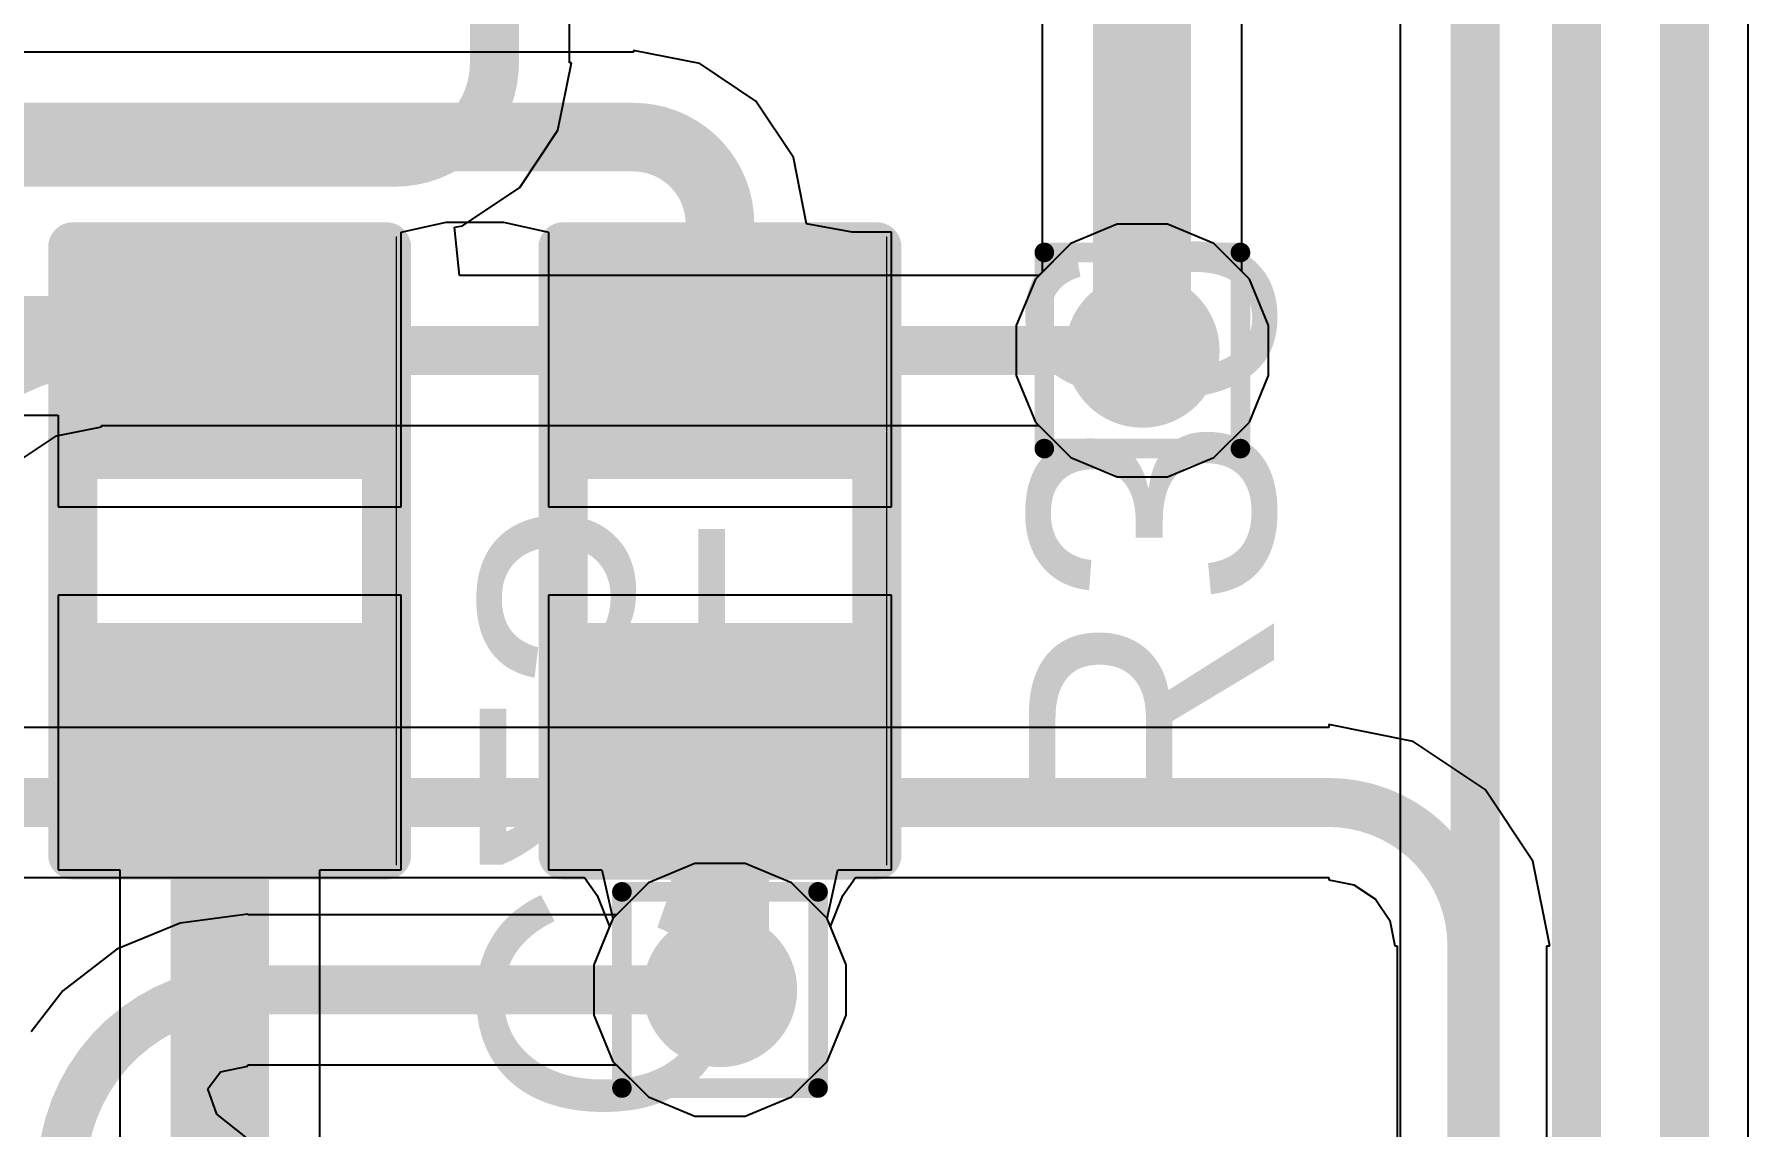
# Model space of a CAD drawing. Header units: inches. Extents: x -12 to 5355, y -7 to 5366.
# Drawn here: x 30.431 to 34.869, y 36.117 to 38.946 of the extents above; entities that cross this region are included whole.
import ezdxf

# ---------------------------------------------------------------- set-up
doc = ezdxf.new("R2010")
doc.units = ezdxf.units.IN
for name, color, linetype in [('BOTTOM LAYER', 5, 'Continuous'), ('Bottom Overlay', 54, 'Continuous'), ('Drill Drawing', 1, 'Continuous'), ('GROUND1', 16, 'Continuous'), ('GROUND2', 156, 'Continuous'), ('POWER', 76, 'Continuous'), ('SIGNAL', 90, 'Continuous'), ('TOP LAYER', 1, 'Continuous'), ('Top Overlay', 2, 'Continuous'), ('Top Paste', 8, 'Continuous'), ('Top Solder', 216, 'Continuous'), ('Via Holes', 16, 'Continuous')]:
    doc.layers.add(name, color=color, linetype=linetype)
doc.styles.add('Arial', font='', dxfattribs={"height": 0.2})
doc.styles.get('Arial').set_extended_font_data('Arial')

# ---------------------------------------------------------------- blocks, each defined once
blk = doc.blocks.new('R___0402_26')
at = {"layer": 'TOP LAYER'}
for points in [[(-0.6985, -0.3175), (-0.6985, 0.3175), (-0.2413, 0.3175), (-0.2413, -0.3175)], [(0.2413, -0.3175), (0.2413, 0.3175), (0.6985, 0.3175), (0.6985, -0.3175)]]:
    blk.add_hatch(color=1, dxfattribs=at).paths.add_polyline_path(points)
at = {"layer": 'Top Paste'}
for points in [[(-0.6985, -0.3175), (-0.6985, 0.3175), (-0.2413, 0.3175), (-0.2413, -0.3175)], [(0.2413, -0.3175), (0.2413, 0.3175), (0.6985, 0.3175), (0.6985, -0.3175)]]:
    blk.add_hatch(color=8, dxfattribs=at).paths.add_polyline_path(points)
at = {"layer": 'Top Solder'}
for points in [[(-0.7535, -0.3725), (-0.7535, 0.3725), (-0.1863, 0.3725), (-0.1863, -0.3725)], [(0.1863, -0.3725), (0.1863, 0.3725), (0.7535, 0.3725), (0.7535, -0.3725)]]:
    blk.add_hatch(color=216, dxfattribs=at).paths.add_polyline_path(points)
at = {"layer": 'Top Overlay'}
for points in [[(-0.7874, 0.4064, 0.127, 0.127, 0), (-0.7874, -0.4064, 0.127, 0.127, 0)], [(-0.7874, 0.4064, 0.127, 0.127, 0), (0.7874, 0.4064, 0.127, 0.127, 0)], [(0.7874, 0.4064, 0.127, 0.127, 0), (0.7874, -0.4064, 0.127, 0.127, 0)], [(-0.7874, -0.4064, 0.127, 0.127, 0), (0.7874, -0.4064, 0.127, 0.127, 0)], [(-0.8128, -0.4318, 0.00323, 0.00323, 0), (0.8128, -0.4318, 0.00323, 0.00323, 0)]]:
    blk.add_lwpolyline(points, format="xyseb", dxfattribs=at)
for points in [[(-0.8191, 0.4064, 0.0635, 0.0635, 1), (-0.7556, 0.4064, 0.0635, 0.0635, 1)], [(-0.8191, 0.4064, 0.0635, 0.0635, 1), (-0.7556, 0.4064, 0.0635, 0.0635, 1)], [(0.7556, 0.4064, 0.0635, 0.0635, 1), (0.8191, 0.4064, 0.0635, 0.0635, 1)], [(0.7556, 0.4064, 0.0635, 0.0635, 1), (0.8191, 0.4064, 0.0635, 0.0635, 1)], [(-0.8191, -0.4064, 0.0635, 0.0635, 1), (-0.7556, -0.4064, 0.0635, 0.0635, 1)], [(-0.8191, -0.4064, 0.0635, 0.0635, 1), (-0.7556, -0.4064, 0.0635, 0.0635, 1)], [(0.7556, -0.4064, 0.0635, 0.0635, 1), (0.8191, -0.4064, 0.0635, 0.0635, 1)], [(0.7556, -0.4064, 0.0635, 0.0635, 1), (0.8191, -0.4064, 0.0635, 0.0635, 1)], [(-0.8136, -0.4318, 0.00161, 0.00161, 1), (-0.812, -0.4318, 0.00161, 0.00161, 1)], [(0.812, -0.4318, 0.00161, 0.00161, 1), (0.8136, -0.4318, 0.00161, 0.00161, 1)]]:
    blk.add_lwpolyline(points, format="xyseb", close=True, dxfattribs=at)
blk = doc.blocks.new('R___0402_71')
at = {"layer": 'TOP LAYER'}
for points in [[(-0.6985, -0.3175), (-0.6985, 0.3175), (-0.2413, 0.3175), (-0.2413, -0.3175)], [(0.2413, -0.3175), (0.2413, 0.3175), (0.6985, 0.3175), (0.6985, -0.3175)]]:
    blk.add_hatch(color=1, dxfattribs=at).paths.add_polyline_path(points)
at = {"layer": 'Top Paste'}
for points in [[(-0.6985, -0.3175), (-0.6985, 0.3175), (-0.2413, 0.3175), (-0.2413, -0.3175)], [(0.2413, -0.3175), (0.2413, 0.3175), (0.6985, 0.3175), (0.6985, -0.3175)]]:
    blk.add_hatch(color=8, dxfattribs=at).paths.add_polyline_path(points)
at = {"layer": 'Top Solder'}
for points in [[(-0.7535, -0.3725), (-0.7535, 0.3725), (-0.1863, 0.3725), (-0.1863, -0.3725)], [(0.1863, -0.3725), (0.1863, 0.3725), (0.7535, 0.3725), (0.7535, -0.3725)]]:
    blk.add_hatch(color=216, dxfattribs=at).paths.add_polyline_path(points)
at = {"layer": 'Top Overlay'}
for points in [[(-0.7874, 0.4064, 0.127, 0.127, 0), (-0.7874, -0.4064, 0.127, 0.127, 0)], [(-0.7874, 0.4064, 0.127, 0.127, 0), (0.7874, 0.4064, 0.127, 0.127, 0)], [(0.7874, 0.4064, 0.127, 0.127, 0), (0.7874, -0.4064, 0.127, 0.127, 0)], [(-0.7874, -0.4064, 0.127, 0.127, 0), (0.7874, -0.4064, 0.127, 0.127, 0)], [(-0.8128, -0.4318, 0.00323, 0.00323, 0), (0.8128, -0.4318, 0.00323, 0.00323, 0)]]:
    blk.add_lwpolyline(points, format="xyseb", dxfattribs=at)
for points in [[(-0.8191, 0.4064, 0.0635, 0.0635, 1), (-0.7556, 0.4064, 0.0635, 0.0635, 1)], [(-0.8191, 0.4064, 0.0635, 0.0635, 1), (-0.7556, 0.4064, 0.0635, 0.0635, 1)], [(0.7556, 0.4064, 0.0635, 0.0635, 1), (0.8191, 0.4064, 0.0635, 0.0635, 1)], [(0.7556, 0.4064, 0.0635, 0.0635, 1), (0.8191, 0.4064, 0.0635, 0.0635, 1)], [(-0.8191, -0.4064, 0.0635, 0.0635, 1), (-0.7556, -0.4064, 0.0635, 0.0635, 1)], [(-0.8191, -0.4064, 0.0635, 0.0635, 1), (-0.7556, -0.4064, 0.0635, 0.0635, 1)], [(0.7556, -0.4064, 0.0635, 0.0635, 1), (0.8191, -0.4064, 0.0635, 0.0635, 1)], [(0.7556, -0.4064, 0.0635, 0.0635, 1), (0.8191, -0.4064, 0.0635, 0.0635, 1)], [(-0.8136, -0.4318, 0.00161, 0.00161, 1), (-0.812, -0.4318, 0.00161, 0.00161, 1)], [(0.812, -0.4318, 0.00161, 0.00161, 1), (0.8136, -0.4318, 0.00161, 0.00161, 1)]]:
    blk.add_lwpolyline(points, format="xyseb", close=True, dxfattribs=at)

msp = doc.modelspace()

# ---------------------------------------------------------------- hatches: boundary and pattern name
at = {"layer": 'BOTTOM LAYER'}
h = msp.add_hatch(color=5, dxfattribs=at)
edge = h.paths.add_edge_path()
edge.add_arc((33.3013, 38.1273), 0.2, 0, 360)
h = msp.add_hatch(color=5, dxfattribs=at)
edge = h.paths.add_edge_path()
edge.add_arc((32.2072, 36.4716), 0.2, 0, 360)
at = {"layer": 'GROUND1'}
h = msp.add_hatch(color=16, dxfattribs=at)
edge = h.paths.add_edge_path()
edge.add_arc((33.3013, 38.1273), 0.2, 0, 360)
h = msp.add_hatch(color=16, dxfattribs=at)
edge = h.paths.add_edge_path()
edge.add_arc((32.2072, 36.4716), 0.2, 0, 360)
at = {"layer": 'GROUND2'}
h = msp.add_hatch(color=156, dxfattribs=at)
edge = h.paths.add_edge_path()
edge.add_arc((33.3013, 38.1273), 0.2, 0, 360)
h = msp.add_hatch(color=156, dxfattribs=at)
edge = h.paths.add_edge_path()
edge.add_arc((32.2072, 36.4716), 0.2, 0, 360)
at = {"layer": 'POWER'}
h = msp.add_hatch(color=76, dxfattribs=at)
edge = h.paths.add_edge_path()
edge.add_arc((33.3013, 38.1273), 0.2, 0, 360)
h = msp.add_hatch(color=76, dxfattribs=at)
edge = h.paths.add_edge_path()
edge.add_arc((32.2072, 36.4716), 0.2, 0, 360)
at = {"layer": 'SIGNAL'}
h = msp.add_hatch(color=90, dxfattribs=at)
edge = h.paths.add_edge_path()
edge.add_arc((33.3013, 38.1273), 0.2, 0, 360)
h = msp.add_hatch(color=90, dxfattribs=at)
edge = h.paths.add_edge_path()
edge.add_arc((32.2072, 36.4716), 0.2, 0, 360)
at = {"layer": 'TOP LAYER'}
h = msp.add_hatch(color=1, dxfattribs=at)
edge = h.paths.add_edge_path()
edge.add_arc((33.3013, 38.1273), 0.2, 0, 360)
h = msp.add_hatch(color=1, dxfattribs=at)
edge = h.paths.add_edge_path()
edge.add_arc((32.2072, 36.4716), 0.2, 0, 360)
at = {"layer": 'Via Holes'}
h = msp.add_hatch(color=7, dxfattribs=at)
edge = h.paths.add_edge_path()
edge.add_arc((33.3013, 38.1273), 0.1, 0, 360)
h = msp.add_hatch(color=7, dxfattribs=at)
edge = h.paths.add_edge_path()
edge.add_arc((32.2072, 36.4716), 0.1, 0, 360)

# ---------------------------------------------------------------- linework, layer by layer
at = {"layer": 'BOTTOM LAYER'}
for p, q in [((34.8692, 51.6138), (34.8692, 0.259)), ((33.2362, 38.4543), (33.1161, 38.4045)), ((33.3663, 38.4543), (33.2362, 38.4543)), ((33.4865, 38.4045), (33.3663, 38.4543)), ((33.1161, 38.4045), (33.0241, 38.3125)), ((33.5785, 38.3125), (33.4865, 38.4045)), ((33.0241, 38.3125), (32.9743, 38.1923)), ((33.6283, 38.1923), (33.5785, 38.3125)), ((32.9743, 38.1923), (32.9743, 38.0622)), ((33.6283, 38.0622), (33.6283, 38.1923)), ((32.9743, 38.0622), (33.0241, 37.942)), ((33.5785, 37.942), (33.6283, 38.0622)), ((33.0241, 37.942), (33.1161, 37.85)), ((33.4865, 37.85), (33.5785, 37.942)), ((33.1161, 37.85), (33.2362, 37.8003)), ((33.3663, 37.8003), (33.4865, 37.85)), ((33.2362, 37.8003), (33.3663, 37.8003)), ((33.7839, 37.1512), (30.2479, 37.1512)), ((34.003, 37.1149), (33.7839, 37.1585)), ((33.7839, 37.1585), (33.7839, 37.1512)), ((34.1888, 36.9908), (34.003, 37.1149)), ((34.3129, 36.805), (34.1888, 36.9908)), ((34.3565, 36.5859), (34.3129, 36.805)), ((30.2479, 36.7628), (31.8563, 36.7628)), ((31.8563, 36.7628), (31.8889, 36.7159)), ((32.5255, 36.7159), (32.5581, 36.7628)), ((32.5581, 36.7628), (33.7839, 36.7628)), ((33.7839, 36.7628), (33.7839, 36.7571)), ((33.7839, 36.7571), (33.8494, 36.7441)), ((31.8889, 36.7159), (31.9213, 36.6358)), ((32.4931, 36.6358), (32.5255, 36.7159)), ((33.8494, 36.7441), (33.905, 36.707)), ((33.905, 36.707), (33.9421, 36.6514)), ((31.9213, 36.6358), (31.8802, 36.5366)), ((32.5342, 36.5366), (32.4931, 36.6358)), ((33.9421, 36.6514), (33.9551, 36.5859)), ((33.9551, 36.5859), (33.9608, 36.5859)), ((33.9608, 36.5859), (33.9608, 34.7122)), ((34.3492, 34.7122), (34.3492, 36.5859)), ((34.3492, 36.5859), (34.3565, 36.5859)), ((31.8802, 36.5366), (31.8802, 36.4066)), ((32.5342, 36.4066), (32.5342, 36.5366)), ((31.8802, 36.4066), (31.93, 36.2864)), ((32.4844, 36.2864), (32.5342, 36.4066)), ((31.93, 36.2864), (32.022, 36.1944)), ((32.3924, 36.1944), (32.4844, 36.2864)), ((32.022, 36.1944), (32.1422, 36.1446)), ((32.2722, 36.1446), (32.3924, 36.1944)), ((32.1422, 36.1446), (32.2722, 36.1446))]:
    msp.add_line(p, q, dxfattribs=at)
for points in [[(30.2479, 36.957, 0.127, 0.127, 0), (33.7839, 36.957, 0.127, 0.127, 0)], [(33.7839, 36.957, 0.127, 0.127, -0.414214), (34.155, 36.5859, 0.127, 0.127, 0)], [(34.155, 34.3002, 0.127, 0.127, 0), (34.155, 36.5859, 0.127, 0.127, 0)]]:
    msp.add_lwpolyline(points, format="xyseb", dxfattribs=at)
for points in [[(33.7522, 36.957, 0.0635, 0.0635, 1), (33.8157, 36.957, 0.0635, 0.0635, 1)], [(33.7522, 36.957, 0.0635, 0.0635, 1), (33.8157, 36.957, 0.0635, 0.0635, 1)], [(34.1232, 36.5859, 0.0635, 0.0635, 1), (34.1867, 36.5859, 0.0635, 0.0635, 1)], [(34.1232, 36.5859, 0.0635, 0.0635, 1), (34.1867, 36.5859, 0.0635, 0.0635, 1)]]:
    msp.add_lwpolyline(points, format="xyseb", close=True, dxfattribs=at)
at = {"layer": 'Drill Drawing'}
for points in [[(33.0473, 38.3813, 0.0508, 0.0508, 0), (33.5553, 38.3813, 0.0508, 0.0508, 0)], [(33.0473, 37.8733, 0.0508, 0.0508, 0), (33.0473, 38.3813, 0.0508, 0.0508, 0)], [(33.5553, 37.8733, 0.0508, 0.0508, 0), (33.5553, 38.3813, 0.0508, 0.0508, 0)], [(33.0473, 37.8733, 0.0508, 0.0508, 0), (33.5553, 37.8733, 0.0508, 0.0508, 0)], [(31.9532, 36.7256, 0.0508, 0.0508, 0), (32.4612, 36.7256, 0.0508, 0.0508, 0)], [(31.9532, 36.2176, 0.0508, 0.0508, 0), (31.9532, 36.7256, 0.0508, 0.0508, 0)], [(32.4612, 36.2176, 0.0508, 0.0508, 0), (32.4612, 36.7256, 0.0508, 0.0508, 0)], [(31.9532, 36.2176, 0.0508, 0.0508, 0), (32.4612, 36.2176, 0.0508, 0.0508, 0)]]:
    msp.add_lwpolyline(points, format="xyseb", dxfattribs=at)
for points in [[(33.0346, 38.3813, 0.0254, 0.0254, 1), (33.06, 38.3813, 0.0254, 0.0254, 1)], [(33.0346, 38.3813, 0.0254, 0.0254, 1), (33.06, 38.3813, 0.0254, 0.0254, 1)], [(33.5426, 38.3813, 0.0254, 0.0254, 1), (33.568, 38.3813, 0.0254, 0.0254, 1)], [(33.5426, 38.3813, 0.0254, 0.0254, 1), (33.568, 38.3813, 0.0254, 0.0254, 1)], [(33.0346, 37.8733, 0.0254, 0.0254, 1), (33.06, 37.8733, 0.0254, 0.0254, 1)], [(33.0346, 37.8733, 0.0254, 0.0254, 1), (33.06, 37.8733, 0.0254, 0.0254, 1)], [(33.5426, 37.8733, 0.0254, 0.0254, 1), (33.568, 37.8733, 0.0254, 0.0254, 1)], [(33.5426, 37.8733, 0.0254, 0.0254, 1), (33.568, 37.8733, 0.0254, 0.0254, 1)], [(31.9405, 36.7256, 0.0254, 0.0254, 1), (31.9659, 36.7256, 0.0254, 0.0254, 1)], [(31.9405, 36.7256, 0.0254, 0.0254, 1), (31.9659, 36.7256, 0.0254, 0.0254, 1)], [(32.4485, 36.7256, 0.0254, 0.0254, 1), (32.4739, 36.7256, 0.0254, 0.0254, 1)], [(32.4485, 36.7256, 0.0254, 0.0254, 1), (32.4739, 36.7256, 0.0254, 0.0254, 1)], [(31.9405, 36.2176, 0.0254, 0.0254, 1), (31.9659, 36.2176, 0.0254, 0.0254, 1)], [(31.9405, 36.2176, 0.0254, 0.0254, 1), (31.9659, 36.2176, 0.0254, 0.0254, 1)], [(32.4485, 36.2176, 0.0254, 0.0254, 1), (32.4739, 36.2176, 0.0254, 0.0254, 1)], [(32.4485, 36.2176, 0.0254, 0.0254, 1), (32.4739, 36.2176, 0.0254, 0.0254, 1)]]:
    msp.add_lwpolyline(points, format="xyseb", close=True, dxfattribs=at)
at = {"layer": 'GROUND1'}
for p, q in [((34.8692, 51.6138), (34.8692, 0.259)), ((33.2362, 38.4543), (33.1161, 38.4045)), ((33.3663, 38.4543), (33.2362, 38.4543)), ((33.4865, 38.4045), (33.3663, 38.4543)), ((33.1161, 38.4045), (33.0241, 38.3125)), ((33.5785, 38.3125), (33.4865, 38.4045)), ((33.0241, 38.3125), (32.9743, 38.1923)), ((33.6283, 38.1923), (33.5785, 38.3125)), ((32.9743, 38.1923), (32.9743, 38.0622)), ((33.6283, 38.0622), (33.6283, 38.1923)), ((32.9743, 38.0622), (33.0241, 37.942)), ((33.5785, 37.942), (33.6283, 38.0622)), ((33.0241, 37.942), (33.1161, 37.85)), ((33.4865, 37.85), (33.5785, 37.942)), ((33.1161, 37.85), (33.2362, 37.8003)), ((33.3663, 37.8003), (33.4865, 37.85)), ((33.2362, 37.8003), (33.3663, 37.8003)), ((32.1422, 36.7986), (32.022, 36.7488)), ((32.2722, 36.7986), (32.1422, 36.7986)), ((32.3924, 36.7488), (32.2722, 36.7986)), ((32.022, 36.7488), (31.93, 36.6568)), ((32.4844, 36.6568), (32.3924, 36.7488)), ((31.93, 36.6568), (31.8802, 36.5366)), ((32.5342, 36.5366), (32.4844, 36.6568)), ((31.8802, 36.5366), (31.8802, 36.4066)), ((32.5342, 36.4066), (32.5342, 36.5366)), ((31.8802, 36.4066), (31.93, 36.2864)), ((32.4844, 36.2864), (32.5342, 36.4066)), ((31.93, 36.2864), (32.022, 36.1944)), ((32.3924, 36.1944), (32.4844, 36.2864)), ((32.022, 36.1944), (32.1422, 36.1446)), ((32.2722, 36.1446), (32.3924, 36.1944)), ((32.1422, 36.1446), (32.2722, 36.1446))]:
    msp.add_line(p, q, dxfattribs=at)
at = {"layer": 'GROUND2'}
for p, q in [((34.8692, 51.6189), (34.8692, 0.259)), ((33.2362, 38.4543), (33.1161, 38.4045)), ((33.3663, 38.4543), (33.2362, 38.4543)), ((33.4865, 38.4045), (33.3663, 38.4543)), ((33.1161, 38.4045), (33.0241, 38.3125)), ((33.5785, 38.3125), (33.4865, 38.4045)), ((33.0241, 38.3125), (32.9743, 38.1923)), ((33.6283, 38.1923), (33.5785, 38.3125)), ((32.9743, 38.1923), (32.9743, 38.0622)), ((33.6283, 38.0622), (33.6283, 38.1923)), ((32.9743, 38.0622), (33.0241, 37.942)), ((33.5785, 37.942), (33.6283, 38.0622)), ((33.0241, 37.942), (33.1161, 37.85)), ((33.4865, 37.85), (33.5785, 37.942)), ((33.1161, 37.85), (33.2362, 37.8003)), ((33.3663, 37.8003), (33.4865, 37.85)), ((33.2362, 37.8003), (33.3663, 37.8003)), ((32.1422, 36.7986), (32.022, 36.7488)), ((32.2722, 36.7986), (32.1422, 36.7986)), ((32.3924, 36.7488), (32.2722, 36.7986)), ((32.022, 36.7488), (31.93, 36.6568)), ((32.4844, 36.6568), (32.3924, 36.7488)), ((31.93, 36.6568), (31.8802, 36.5366)), ((32.5342, 36.5366), (32.4844, 36.6568)), ((31.8802, 36.5366), (31.8802, 36.4066)), ((32.5342, 36.4066), (32.5342, 36.5366)), ((31.8802, 36.4066), (31.93, 36.2864)), ((32.4844, 36.2864), (32.5342, 36.4066)), ((31.93, 36.2864), (32.022, 36.1944)), ((32.3924, 36.1944), (32.4844, 36.2864)), ((32.022, 36.1944), (32.1422, 36.1446)), ((32.2722, 36.1446), (32.3924, 36.1944)), ((32.1422, 36.1446), (32.2722, 36.1446))]:
    msp.add_line(p, q, dxfattribs=at)
at = {"layer": 'POWER'}
for p, q in [((34.8692, 46.9825), (34.8692, 0.259)), ((33.2362, 38.4543), (33.1161, 38.4045)), ((33.3663, 38.4543), (33.2362, 38.4543)), ((33.4865, 38.4045), (33.3663, 38.4543)), ((33.1161, 38.4045), (33.0241, 38.3125)), ((33.5785, 38.3125), (33.4865, 38.4045)), ((33.0241, 38.3125), (32.9743, 38.1923)), ((33.6283, 38.1923), (33.5785, 38.3125)), ((32.9743, 38.1923), (32.9743, 38.0622)), ((33.6283, 38.0622), (33.6283, 38.1923)), ((32.9743, 38.0622), (33.0241, 37.942)), ((33.5785, 37.942), (33.6283, 38.0622)), ((33.0241, 37.942), (33.1161, 37.85)), ((33.4865, 37.85), (33.5785, 37.942)), ((33.1161, 37.85), (33.2362, 37.8003)), ((33.3663, 37.8003), (33.4865, 37.85)), ((33.2362, 37.8003), (33.3663, 37.8003)), ((32.1422, 36.7986), (32.022, 36.7488)), ((32.2722, 36.7986), (32.1422, 36.7986)), ((32.3924, 36.7488), (32.2722, 36.7986)), ((32.022, 36.7488), (31.93, 36.6568)), ((32.4844, 36.6568), (32.3924, 36.7488)), ((31.93, 36.6568), (31.8802, 36.5366)), ((32.5342, 36.5366), (32.4844, 36.6568)), ((31.8802, 36.5366), (31.8802, 36.4066)), ((32.5342, 36.4066), (32.5342, 36.5366)), ((31.8802, 36.4066), (31.93, 36.2864)), ((32.4844, 36.2864), (32.5342, 36.4066)), ((31.93, 36.2864), (32.022, 36.1944)), ((32.3924, 36.1944), (32.4844, 36.2864)), ((32.022, 36.1944), (32.1422, 36.1446)), ((32.2722, 36.1446), (32.3924, 36.1944)), ((32.1422, 36.1446), (32.2722, 36.1446))]:
    msp.add_line(p, q, dxfattribs=at)
at = {"layer": 'SIGNAL'}
for p, q in [((31.8172, 38.8721), (31.8172, 39.3374)), ((33.9688, 39.2619), (33.9688, 13.7123)), ((31.7875, 38.6975), (31.8223, 38.8721)), ((31.8223, 38.8721), (31.8172, 38.8721)), ((31.6887, 38.5495), (31.7875, 38.6975)), ((31.5407, 38.4506), (31.6887, 38.5495)), ((31.5198, 38.4465), (31.5407, 38.4506)), ((31.5321, 38.3215), (31.5198, 38.4465)), ((33.2362, 38.4543), (33.1161, 38.4045)), ((33.3663, 38.4543), (33.2362, 38.4543)), ((33.4865, 38.4045), (33.3663, 38.4543)), ((33.1161, 38.4045), (33.0331, 38.3215)), ((33.5785, 38.3125), (33.4865, 38.4045)), ((33.0331, 38.3215), (31.5321, 38.3215)), ((33.6283, 38.1923), (33.5785, 38.3125)), ((33.6283, 38.0622), (33.6283, 38.1923)), ((33.5785, 37.942), (33.6283, 38.0622)), ((30.3904, 37.8408), (30.4891, 37.9067)), ((30.4891, 37.9067), (30.6056, 37.9299)), ((30.6056, 37.9299), (30.6056, 37.933)), ((30.6056, 37.933), (33.0331, 37.933)), ((33.0331, 37.933), (33.1161, 37.85)), ((33.4865, 37.85), (33.5785, 37.942)), ((33.1161, 37.85), (33.2362, 37.8003)), ((33.3663, 37.8003), (33.4865, 37.85)), ((33.2362, 37.8003), (33.3663, 37.8003)), ((32.1422, 36.7986), (32.022, 36.7488)), ((32.2722, 36.7986), (32.1422, 36.7986)), ((32.3924, 36.7488), (32.2722, 36.7986)), ((32.022, 36.7488), (31.939, 36.6658)), ((32.4844, 36.6568), (32.3924, 36.7488)), ((30.984, 36.6679), (30.8086, 36.6448)), ((30.984, 36.6658), (30.984, 36.6679)), ((31.939, 36.6658), (30.984, 36.6658)), ((30.8086, 36.6448), (30.6451, 36.5771)), ((32.5342, 36.5366), (32.4844, 36.6568)), ((30.6451, 36.5771), (30.5047, 36.4694)), ((32.5342, 36.4066), (32.5342, 36.5366)), ((30.5047, 36.4694), (30.4232, 36.3631)), ((32.4844, 36.2864), (32.5342, 36.4066)), ((30.8809, 36.2152), (30.9133, 36.2598)), ((30.9133, 36.2598), (30.984, 36.2738)), ((30.984, 36.2738), (30.984, 36.2774)), ((30.984, 36.2774), (31.939, 36.2774)), ((31.939, 36.2774), (32.022, 36.1944)), ((32.3924, 36.1944), (32.4844, 36.2864)), ((30.9042, 36.1496), (30.8809, 36.2152)), ((32.022, 36.1944), (32.1422, 36.1446)), ((32.2722, 36.1446), (32.3924, 36.1944)), ((30.9793, 36.0902), (30.9042, 36.1496)), ((32.1422, 36.1446), (32.2722, 36.1446))]:
    msp.add_line(p, q, dxfattribs=at)
for points in [[(34.7055, 6.3535, 0.127, 0.127, 0), (34.7055, 46.4721, 0.127, 0.127, 0)], [(34.4261, 6.5657, 0.127, 0.127, 0), (34.4261, 45.9804, 0.127, 0.127, 0)], [(31.623, 38.8721, 0.127, 0.127, 0), (31.623, 45.8038, 0.127, 0.127, 0)], [(34.163, 7.0208, 0.127, 0.127, 0), (34.163, 39.2619, 0.127, 0.127, 0)], [(31.623, 38.8721, 0.127, 0.127, -0.414214), (31.3661, 38.6152, 0.127, 0.127, 0)], [(30.127, 38.6152, 0.127, 0.127, 0), (31.3661, 38.6152, 0.127, 0.127, 0)], [(30.1039, 37.6256, 0.127, 0.127, -0.414214), (30.6056, 38.1273, 0.127, 0.127, 0)], [(30.6056, 38.1273, 0.127, 0.127, 0), (33.3013, 38.1273, 0.127, 0.127, 0)], [(30.5025, 35.9901, 0.127, 0.127, -0.414214), (30.984, 36.4716, 0.127, 0.127, 0)], [(30.984, 36.4716, 0.127, 0.127, 0), (32.2072, 36.4716, 0.127, 0.127, 0)]]:
    msp.add_lwpolyline(points, format="xyseb", dxfattribs=at)
for points in [[(31.5912, 38.8721, 0.0635, 0.0635, 1), (31.6547, 38.8721, 0.0635, 0.0635, 1)], [(31.5912, 38.8721, 0.0635, 0.0635, 1), (31.6547, 38.8721, 0.0635, 0.0635, 1)], [(31.3343, 38.6152, 0.0635, 0.0635, 1), (31.3978, 38.6152, 0.0635, 0.0635, 1)], [(31.3343, 38.6152, 0.0635, 0.0635, 1), (31.3978, 38.6152, 0.0635, 0.0635, 1)], [(30.5738, 38.1273, 0.0635, 0.0635, 1), (30.6373, 38.1273, 0.0635, 0.0635, 1)], [(30.5738, 38.1273, 0.0635, 0.0635, 1), (30.6373, 38.1273, 0.0635, 0.0635, 1)], [(33.2695, 38.1273, 0.0635, 0.0635, 1), (33.333, 38.1273, 0.0635, 0.0635, 1)], [(30.9522, 36.4716, 0.0635, 0.0635, 1), (31.0157, 36.4716, 0.0635, 0.0635, 1)], [(30.9522, 36.4716, 0.0635, 0.0635, 1), (31.0157, 36.4716, 0.0635, 0.0635, 1)], [(32.1754, 36.4716, 0.0635, 0.0635, 1), (32.239, 36.4716, 0.0635, 0.0635, 1)]]:
    msp.add_lwpolyline(points, format="xyseb", close=True, dxfattribs=at)
at = {"layer": 'TOP LAYER'}
for p, q in [((34.8692, 51.6138), (34.8692, 0.259)), ((33.0414, 39.8844), (33.0414, 38.3298)), ((33.5593, 38.3317), (33.5593, 39.8844)), ((31.983, 38.8999), (28.9612, 38.8999)), ((32.1547, 38.8701), (31.983, 38.9043)), ((31.983, 38.9043), (31.983, 38.8999)), ((32.3003, 38.7729), (32.1547, 38.8701)), ((32.3976, 38.6273), (32.3003, 38.7729)), ((32.4317, 38.4556), (32.3976, 38.6273)), ((31.3817, 38.4338), (31.498, 38.4596)), ((31.498, 38.4596), (31.6464, 38.4596)), ((31.6464, 38.4596), (31.7627, 38.4338)), ((32.5497, 38.4338), (32.4317, 38.4556)), ((31.3817, 37.7226), (31.3817, 38.4338)), ((31.7627, 38.4338), (31.7627, 37.7226)), ((32.6517, 38.4338), (32.5497, 38.4338)), ((32.6517, 37.7226), (32.6517, 38.4338)), ((33.0241, 38.3125), (32.9743, 38.1923)), ((33.0414, 38.3298), (33.0241, 38.3125)), ((33.5785, 38.3125), (33.5593, 38.3317)), ((33.6283, 38.1923), (33.5785, 38.3125)), ((32.9743, 38.1923), (32.9743, 38.0622)), ((33.6283, 38.0622), (33.6283, 38.1923)), ((32.9743, 38.0622), (33.0241, 37.942)), ((33.5785, 37.942), (33.6283, 38.0622)), ((28.9612, 37.9596), (30.4927, 37.9596)), ((30.4927, 37.9596), (30.4927, 37.7226)), ((33.0241, 37.942), (33.1161, 37.85)), ((33.4865, 37.85), (33.5785, 37.942)), ((33.1161, 37.85), (33.2362, 37.8003)), ((33.3663, 37.8003), (33.4865, 37.85)), ((33.2362, 37.8003), (33.3663, 37.8003)), ((30.4927, 37.7226), (31.3817, 37.7226)), ((31.7627, 37.7226), (32.6517, 37.7226)), ((31.3817, 37.494), (30.4927, 37.494)), ((30.4927, 37.494), (30.4927, 36.7828)), ((31.3817, 36.7828), (31.3817, 37.494)), ((32.6517, 37.494), (31.7627, 37.494)), ((31.7627, 37.494), (31.7627, 36.7828)), ((32.6517, 36.7828), (32.6517, 37.494)), ((30.4927, 36.7828), (30.6528, 36.7828)), ((30.6528, 36.7828), (30.6528, 35.9642)), ((31.1708, 35.9691), (31.1708, 36.7828)), ((31.1708, 36.7828), (31.3817, 36.7828)), ((31.7627, 36.7828), (31.9016, 36.7828)), ((31.9016, 36.7828), (31.93, 36.6568)), ((32.4844, 36.6568), (32.5128, 36.7828)), ((32.5128, 36.7828), (32.6517, 36.7828)), ((31.93, 36.6568), (31.8802, 36.5366)), ((32.5342, 36.5366), (32.4844, 36.6568)), ((31.8802, 36.5366), (31.8802, 36.4066)), ((32.5342, 36.4066), (32.5342, 36.5366)), ((31.8802, 36.4066), (31.93, 36.2864)), ((32.4844, 36.2864), (32.5342, 36.4066)), ((31.93, 36.2864), (32.022, 36.1944)), ((32.3924, 36.1944), (32.4844, 36.2864)), ((32.022, 36.1944), (32.1422, 36.1446)), ((32.2722, 36.1446), (32.3924, 36.1944)), ((32.1422, 36.1446), (32.2722, 36.1446))]:
    msp.add_line(p, q, dxfattribs=at)
for points in [[(33.3003, 38.1508, 0.254, 0.254, 0), (33.3003, 40.239, 0.254, 0.254, 0)], [(28.5642, 38.6798, 0.1778, 0.1778, 0), (31.983, 38.6798, 0.1778, 0.1778, 0)], [(31.983, 38.6798, 0.1778, 0.1778, -0.414214), (32.2072, 38.4556, 0.1778, 0.1778, 0)], [(32.2072, 38.0782, 0.1778, 0.1778, 0), (32.2072, 38.4556, 0.1778, 0.1778, 0)], [(28.5642, 38.1798, 0.1778, 0.1778, 0), (31.0896, 38.1798, 0.1778, 0.1778, 0)], [(30.9118, 35.7345, 0.254, 0.254, 0), (30.9118, 37.1384, 0.254, 0.254, 0)], [(32.2072, 36.4716, 0.254, 0.254, 0), (32.2072, 37.1384, 0.254, 0.254, 0)]]:
    msp.add_lwpolyline(points, format="xyseb", dxfattribs=at)
for points in [[(31.9386, 38.6798, 0.0889, 0.0889, 1), (32.0275, 38.6798, 0.0889, 0.0889, 1)], [(31.9386, 38.6798, 0.0889, 0.0889, 1), (32.0275, 38.6798, 0.0889, 0.0889, 1)], [(32.1628, 38.4556, 0.0889, 0.0889, 1), (32.2516, 38.4556, 0.0889, 0.0889, 1)], [(32.1628, 38.4556, 0.0889, 0.0889, 1), (32.2516, 38.4556, 0.0889, 0.0889, 1)], [(31.0451, 38.1798, 0.0889, 0.0889, 1), (31.134, 38.1798, 0.0889, 0.0889, 1)], [(33.2368, 38.1508, 0.127, 0.127, 1), (33.3638, 38.1508, 0.127, 0.127, 1)], [(32.1628, 38.0782, 0.0889, 0.0889, 1), (32.2516, 38.0782, 0.0889, 0.0889, 1)], [(30.8483, 37.1384, 0.127, 0.127, 1), (30.9753, 37.1384, 0.127, 0.127, 1)], [(32.1437, 37.1384, 0.127, 0.127, 1), (32.2707, 37.1384, 0.127, 0.127, 1)], [(32.1437, 36.4716, 0.127, 0.127, 1), (32.2707, 36.4716, 0.127, 0.127, 1)]]:
    msp.add_lwpolyline(points, format="xyseb", close=True, dxfattribs=at)

# ---------------------------------------------------------------- block references
at = {"rotation": 90}
for name, p in [('R___0402_71', (30.9372, 37.6083)), ('R___0402_26', (32.2072, 37.6083))]:
    msp.add_blockref(name, p, dxfattribs=at)

# ---------------------------------------------------------------- texts
at = {"layer": 'Bottom Overlay', "style": 'Arial', "text_generation_flag": 2}
msp.add_text('C25', height=0.635, rotation=270, dxfattribs=at).set_placement((31.585, 36.1106))
at = {"layer": 'Top Overlay', "style": 'Arial'}
msp.add_text('R36', height=0.635, rotation=90, dxfattribs=at).set_placement((33.6422, 36.8218))

doc.saveas('drawing.dxf')
